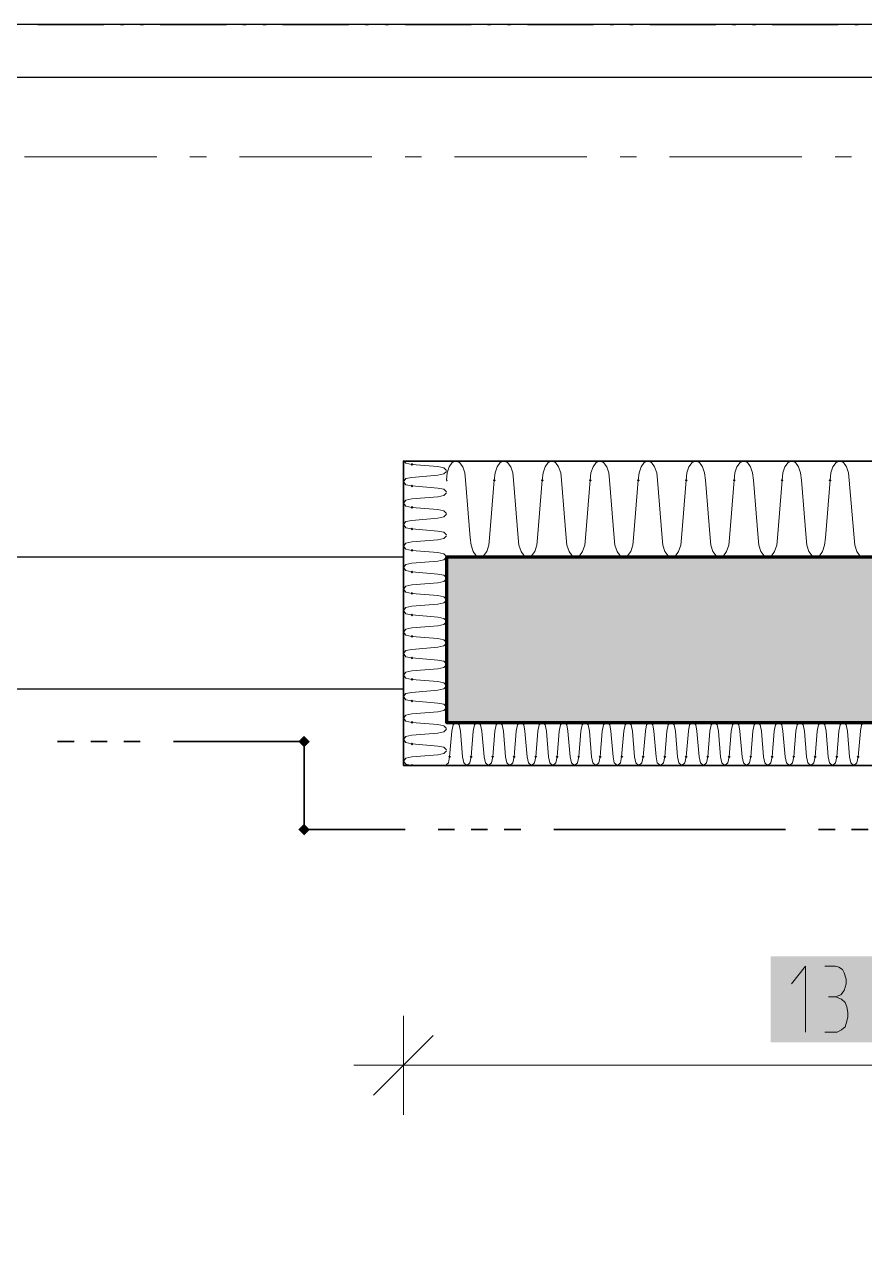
# Model space of a CAD drawing. Header units: millimetres. Extents: x 0 to 594, y 0 to 420.
# Drawn here: x 364.73 to 375.04, y 286.18 to 301.25 of the extents above; entities that cross this region are included whole.
import ezdxf

# ---------------------------------------------------------------- set-up
doc = ezdxf.new("R2010")
doc.units = ezdxf.units.MM
doc.header["$LTSCALE"] = 8
for name, color, linetype in [('PDF_CTU', 7, 'Continuous'), ('PDF_Dokresleni nad rovinou rezu', 7, 'Continuous'), ('PDF_Koty delkove', 7, 'Continuous'), ('PDF_Obecne 0.25', 7, 'Continuous'), ('PDF_Osy hlavni', 7, 'Continuous'), ('PDF_Pozarni useky', 3, 'Continuous'), ('PDF_Steny obvodove nosne', 7, 'Continuous'), ('PDF_Steny sendvic', 7, 'Continuous'), ('PDF_Zatepleni', 7, 'Continuous')]:
    doc.layers.add(name, color=color, linetype=linetype)

msp = doc.modelspace()

# ---------------------------------------------------------------- linework, layer by layer
at = {"layer": 'PDF_CTU', "lineweight": 25}
for points in [[(384.455, 301.251), (77.44, 301.251)], [(384.455, 300.601), (77.44, 300.601)]]:
    msp.add_lwpolyline(points, dxfattribs=at)
at = {"layer": 'PDF_Dokresleni nad rovinou rezu', "lineweight": 25}
for points in [[(364.89, 301.251), (365.703, 301.251)], [(365.906, 301.251), (365.947, 301.251)], [(366.15, 301.251), (366.191, 301.251)], [(366.394, 301.251), (367.207, 301.251)], [(367.41, 301.251), (367.45, 301.251)], [(367.653, 301.251), (367.694, 301.251)], [(367.897, 301.251), (368.71, 301.251)], [(368.913, 301.251), (368.954, 301.251)], [(369.157, 301.251), (369.197, 301.251)], [(369.401, 301.251), (370.213, 301.251)], [(370.416, 301.251), (370.457, 301.251)], [(370.66, 301.251), (370.701, 301.251)], [(370.904, 301.251), (371.717, 301.251)], [(371.92, 301.251), (371.96, 301.251)], [(372.164, 301.251), (372.204, 301.251)], [(372.407, 301.251), (373.22, 301.251)], [(373.423, 301.251), (373.464, 301.251)], [(373.667, 301.251), (373.708, 301.251)], [(373.911, 301.251), (374.723, 301.251)], [(374.927, 301.251), (374.967, 301.251)]]:
    msp.add_lwpolyline(points, dxfattribs=at)
at = {"layer": 'PDF_Koty delkove', "lineweight": 18}
for points in [[(374.319, 288.871), (374.319, 289.684), (374.146, 289.468)], [(374.558, 289.684), (374.688, 289.684), (374.731, 289.671), (374.774, 289.643), (374.796, 289.603), (374.818, 289.522), (374.818, 289.468), (374.796, 289.386), (374.753, 289.332), (374.688, 289.305), (374.601, 289.305)], [(374.558, 288.871), (374.709, 288.871), (374.763, 288.899), (374.807, 288.939), (374.828, 289.007), (374.839, 289.061), (374.839, 289.116), (374.828, 289.183), (374.807, 289.237), (374.763, 289.278), (374.688, 289.305)], [(369.381, 287.855), (369.381, 288.465), (369.381, 289.074)], [(369.015, 288.099), (369.746, 288.831)], [(369.381, 288.465), (368.771, 288.465)], [(369.381, 288.465), (380.514, 288.465), (381.042, 288.465), (381.855, 288.465), (385.633, 288.465), (387.706, 288.465)]]:
    msp.add_lwpolyline(points, dxfattribs=at)
at = {"layer": 'PDF_Koty delkove', "color": 7, "lineweight": 18, "true_color": 0xffffff, "transparency": 33554559}
msp.add_solid([(373.894, 288.749), (376.001, 288.749), (373.894, 289.806), (376.001, 289.806)], dxfattribs=at)
at = {"layer": 'PDF_Obecne 0.25', "lineweight": 25}
for points in [[(369.381, 294.709), (336.875, 294.709)], [(369.381, 293.084), (336.875, 293.084)]]:
    msp.add_lwpolyline(points, dxfattribs=at)
at = {"layer": 'PDF_Osy hlavni', "lineweight": 18}
for points in [[(364.728, 299.626), (366.353, 299.626)], [(366.76, 299.626), (366.963, 299.626)], [(367.369, 299.626), (368.994, 299.626)], [(369.401, 299.626), (369.604, 299.626)], [(370.01, 299.626), (371.635, 299.626)], [(372.042, 299.626), (372.245, 299.626)], [(372.651, 299.626), (374.276, 299.626)], [(374.683, 299.626), (374.886, 299.626)]]:
    msp.add_lwpolyline(points, dxfattribs=at)
at = {"layer": 'PDF_Pozarni useky', "lineweight": 35}
for points in [[(365.134, 292.442), (365.337, 292.442)], [(365.541, 292.442), (365.744, 292.442)], [(365.947, 292.442), (366.15, 292.442)], [(366.556, 292.442), (368.162, 292.442), (368.162, 291.361)], [(368.162, 291.361), (369.401, 291.361)], [(369.807, 291.361), (370.01, 291.361)], [(370.213, 291.361), (370.416, 291.361)], [(370.62, 291.361), (370.823, 291.361)], [(371.229, 291.361), (374.073, 291.361)], [(374.48, 291.361), (374.683, 291.361)], [(374.886, 291.361), (375.089, 291.361)]]:
    msp.add_lwpolyline(points, dxfattribs=at)
at = {"layer": 'PDF_Pozarni useky', "lineweight": 35, "transparency": 33554559}
for points in [[(368.162, 292.513), (368.233, 292.442), (368.091, 292.442), (368.162, 292.371)], [(368.091, 292.442), (368.162, 292.513), (368.162, 292.371), (368.233, 292.442)], [(368.091, 291.361), (368.162, 291.432), (368.162, 291.29), (368.233, 291.361)], [(368.162, 291.432), (368.233, 291.361), (368.091, 291.361), (368.162, 291.29)]]:
    msp.add_solid(points, dxfattribs=at)
at = {"layer": 'PDF_Steny obvodove nosne', "lineweight": 70}
msp.add_lwpolyline([(385.633, 294.709), (369.909, 294.709), (369.909, 292.677), (381.042, 292.677), (381.855, 292.677), (385.633, 292.677), (385.633, 288.208), (385.633, 287.395), (385.633, 286.867), (385.633, 259.319)], dxfattribs=at)
at = {"layer": 'PDF_Steny obvodove nosne', "color": 9, "lineweight": 9, "true_color": 0xc0c0c0, "transparency": 33554559}
msp.add_solid([(369.909, 292.677), (385.633, 292.677), (369.909, 294.709), (385.633, 294.709)], dxfattribs=at)
at = {"layer": 'PDF_Steny sendvic', "lineweight": 35}
for points in [[(369.909, 295.887), (369.381, 295.887), (369.381, 292.149), (369.909, 292.149), (380.514, 292.149), (380.514, 287.395)], [(381.042, 287.395), (381.042, 292.149), (381.042, 292.677), (369.909, 292.677), (369.909, 294.709)]]:
    msp.add_lwpolyline(points, dxfattribs=at)
at = {"layer": 'PDF_Steny sendvic', "lineweight": 9}
for points in [[(369.391, 295.887), (369.412, 295.862), (369.486, 295.847)], [(369.803, 295.821), (369.486, 295.847)], [(369.486, 295.688), (369.803, 295.714), (369.878, 295.73), (369.909, 295.762)], [(369.803, 295.821), (369.803, 295.821)], [(369.909, 295.773), (369.878, 295.805), (369.803, 295.821)], [(369.486, 295.688), (369.412, 295.673), (369.381, 295.635)], [(369.381, 295.635), (369.412, 295.598), (369.486, 295.583)], [(369.803, 295.557), (369.486, 295.583)], [(369.486, 295.424), (369.412, 295.409), (369.381, 295.371)], [(369.486, 295.424), (369.803, 295.45), (369.878, 295.466), (369.909, 295.498)], [(369.803, 295.557), (369.803, 295.557)], [(369.909, 295.509), (369.878, 295.541), (369.803, 295.557)], [(369.381, 295.371), (369.412, 295.334), (369.486, 295.319)], [(369.803, 295.292), (369.486, 295.319)], [(369.803, 295.292), (369.803, 295.292)], [(369.909, 295.245), (369.878, 295.277), (369.803, 295.292)], [(369.486, 295.16), (369.412, 295.145), (369.381, 295.107)], [(369.486, 295.16), (369.803, 295.186), (369.878, 295.202), (369.909, 295.234)], [(369.381, 295.107), (369.412, 295.07), (369.486, 295.054)], [(369.803, 295.028), (369.486, 295.054)], [(369.486, 294.896), (369.803, 294.922), (369.878, 294.938), (369.909, 294.97)], [(369.803, 295.028), (369.803, 295.028)], [(369.909, 294.981), (369.878, 295.013), (369.803, 295.028)], [(369.486, 294.896), (369.412, 294.881), (369.381, 294.843)], [(369.381, 294.843), (369.412, 294.806), (369.486, 294.79)], [(369.803, 294.764), (369.486, 294.79)], [(369.486, 294.632), (369.803, 294.658), (369.878, 294.674), (369.909, 294.706)], [(369.803, 294.764), (369.803, 294.764)], [(369.909, 294.717), (369.878, 294.749), (369.803, 294.764)], [(369.486, 294.632), (369.412, 294.616), (369.381, 294.579)], [(369.381, 294.579), (369.412, 294.542), (369.486, 294.526)], [(369.803, 294.5), (369.486, 294.526)], [(369.486, 294.368), (369.412, 294.352), (369.381, 294.315)], [(369.486, 294.368), (369.803, 294.394), (369.878, 294.409), (369.909, 294.441)], [(369.803, 294.5), (369.803, 294.5)], [(369.909, 294.453), (369.878, 294.485), (369.803, 294.5)], [(369.381, 294.315), (369.412, 294.278), (369.486, 294.262)], [(369.803, 294.236), (369.486, 294.262)], [(369.803, 294.236), (369.803, 294.236)], [(369.803, 294.236), (369.803, 294.236)], [(369.909, 294.188), (369.878, 294.22), (369.803, 294.236)], [(369.486, 294.104), (369.412, 294.088), (369.381, 294.051)], [(369.486, 294.104), (369.803, 294.13), (369.878, 294.145), (369.909, 294.177)], [(369.381, 294.051), (369.412, 294.013), (369.486, 293.998)], [(369.803, 293.972), (369.486, 293.998)], [(369.803, 293.972), (369.803, 293.972)], [(369.909, 293.924), (369.878, 293.956), (369.803, 293.972)], [(369.803, 293.866), (369.878, 293.881), (369.909, 293.913)], [(369.486, 293.84), (369.412, 293.824), (369.381, 293.787)], [(369.381, 293.787), (369.412, 293.749), (369.486, 293.734)], [(369.486, 293.84), (369.803, 293.866)], [(369.803, 293.708), (369.486, 293.734)], [(369.803, 293.708), (369.803, 293.708)], [(369.909, 293.66), (369.878, 293.692), (369.803, 293.708)], [(369.803, 293.602), (369.878, 293.617), (369.909, 293.649)], [(369.486, 293.575), (369.412, 293.56), (369.381, 293.523)], [(369.381, 293.523), (369.412, 293.485), (369.486, 293.47)], [(369.486, 293.575), (369.803, 293.602)], [(369.803, 293.444), (369.486, 293.47)], [(369.486, 293.311), (369.412, 293.296), (369.381, 293.259)], [(369.486, 293.311), (369.803, 293.337)], [(369.803, 293.444), (369.803, 293.444)], [(369.909, 293.396), (369.878, 293.428), (369.803, 293.444)], [(369.803, 293.337), (369.878, 293.353), (369.909, 293.385)], [(369.381, 293.259), (369.412, 293.221), (369.486, 293.206)], [(369.803, 293.18), (369.486, 293.206)], [(369.803, 293.18), (369.803, 293.18)], [(369.909, 293.132), (369.878, 293.164), (369.803, 293.18)], [(369.486, 293.047), (369.412, 293.032), (369.381, 292.994)], [(369.486, 293.047), (369.803, 293.073)], [(369.803, 293.073), (369.878, 293.089), (369.909, 293.121)], [(369.381, 292.994), (369.412, 292.957), (369.486, 292.942)], [(369.803, 292.915), (369.486, 292.942)], [(369.803, 292.915), (369.803, 292.915)], [(369.878, 292.9), (369.803, 292.915)], [(369.909, 292.868), (369.878, 292.9)], [(369.486, 292.783), (369.412, 292.768), (369.381, 292.73)], [(369.381, 292.73), (369.412, 292.693), (369.486, 292.677)], [(369.486, 292.783), (369.803, 292.809)], [(369.803, 292.809), (369.878, 292.825), (369.909, 292.857)], [(369.803, 292.651), (369.486, 292.677)], [(369.803, 292.651), (369.803, 292.651)], [(369.909, 292.604), (369.878, 292.636), (369.803, 292.651)], [(369.803, 292.545), (369.878, 292.561), (369.909, 292.593)], [(369.976, 292.572), (369.949, 292.255)], [(370.023, 292.677), (369.991, 292.647), (369.976, 292.572)], [(369.976, 292.572), (369.976, 292.572)], [(370.082, 292.572), (370.066, 292.647), (370.034, 292.677)], [(370.108, 292.255), (370.082, 292.572)], [(370.24, 292.572), (370.214, 292.255)], [(370.287, 292.677), (370.255, 292.647), (370.24, 292.572)], [(370.24, 292.572), (370.24, 292.572)], [(370.346, 292.572), (370.33, 292.647), (370.298, 292.677)], [(370.372, 292.255), (370.346, 292.572)], [(370.504, 292.572), (370.478, 292.255)], [(370.551, 292.677), (370.519, 292.647), (370.504, 292.572)], [(370.504, 292.572), (370.504, 292.572)], [(370.61, 292.572), (370.594, 292.647), (370.562, 292.677)], [(370.636, 292.255), (370.61, 292.572)], [(370.768, 292.572), (370.742, 292.255)], [(370.815, 292.677), (370.784, 292.647), (370.768, 292.572)], [(370.768, 292.572), (370.768, 292.572)], [(370.874, 292.572), (370.859, 292.647), (370.827, 292.677)], [(370.9, 292.255), (370.874, 292.572)], [(371.032, 292.572), (371.006, 292.255)], [(371.08, 292.677), (371.048, 292.647), (371.032, 292.572)], [(371.032, 292.572), (371.032, 292.572)], [(371.138, 292.572), (371.123, 292.647), (371.091, 292.677)], [(371.164, 292.255), (371.138, 292.572)], [(371.296, 292.572), (371.27, 292.255)], [(371.344, 292.677), (371.312, 292.647), (371.296, 292.572)], [(371.296, 292.572), (371.296, 292.572)], [(371.402, 292.572), (371.387, 292.647), (371.355, 292.677)], [(371.428, 292.255), (371.402, 292.572)], [(371.56, 292.572), (371.534, 292.255)], [(371.608, 292.677), (371.576, 292.647), (371.56, 292.572)], [(371.56, 292.572), (371.56, 292.572)], [(371.666, 292.572), (371.651, 292.647), (371.619, 292.677)], [(371.693, 292.255), (371.666, 292.572)], [(371.824, 292.572), (371.798, 292.255)], [(371.872, 292.677), (371.84, 292.647), (371.824, 292.572)], [(371.824, 292.572), (371.824, 292.572)], [(371.931, 292.572), (371.915, 292.647), (371.883, 292.677)], [(371.957, 292.255), (371.931, 292.572)], [(372.088, 292.572), (372.062, 292.255)], [(372.136, 292.677), (372.104, 292.647), (372.088, 292.572)], [(372.088, 292.572), (372.088, 292.572)], [(372.195, 292.572), (372.179, 292.647), (372.147, 292.677)], [(372.221, 292.255), (372.195, 292.572)], [(372.353, 292.572), (372.326, 292.255)], [(372.4, 292.677), (372.368, 292.647), (372.353, 292.572)], [(372.353, 292.572), (372.353, 292.572)], [(372.459, 292.572), (372.443, 292.647), (372.411, 292.677)], [(372.485, 292.255), (372.459, 292.572)], [(372.617, 292.572), (372.591, 292.255)], [(372.664, 292.677), (372.632, 292.647), (372.617, 292.572)], [(372.617, 292.572), (372.617, 292.572)], [(372.723, 292.572), (372.707, 292.647), (372.675, 292.677)], [(372.749, 292.255), (372.723, 292.572)], [(372.881, 292.572), (372.855, 292.255)], [(372.928, 292.677), (372.896, 292.647), (372.881, 292.572)], [(372.881, 292.572), (372.881, 292.572)], [(372.987, 292.572), (372.971, 292.647), (372.939, 292.677)], [(373.013, 292.255), (372.987, 292.572)], [(373.145, 292.572), (373.119, 292.255)], [(373.192, 292.677), (373.16, 292.647), (373.145, 292.572)], [(373.145, 292.572), (373.145, 292.572)], [(373.251, 292.572), (373.236, 292.647), (373.204, 292.677)], [(373.277, 292.255), (373.251, 292.572)], [(373.409, 292.572), (373.383, 292.255)], [(373.457, 292.677), (373.425, 292.647), (373.409, 292.572)], [(373.409, 292.572), (373.409, 292.572)], [(373.515, 292.572), (373.5, 292.647), (373.468, 292.677)], [(373.541, 292.255), (373.515, 292.572)], [(373.673, 292.572), (373.647, 292.255)], [(373.721, 292.677), (373.689, 292.647), (373.673, 292.572)], [(373.673, 292.572), (373.673, 292.572)], [(373.779, 292.572), (373.764, 292.647), (373.732, 292.677)], [(373.805, 292.255), (373.779, 292.572)], [(373.937, 292.572), (373.911, 292.255)], [(373.985, 292.677), (373.953, 292.647), (373.937, 292.572)], [(373.937, 292.572), (373.937, 292.572)], [(374.043, 292.572), (374.028, 292.647), (373.996, 292.677)], [(374.07, 292.255), (374.043, 292.572)], [(374.201, 292.572), (374.175, 292.255)], [(374.249, 292.677), (374.217, 292.647), (374.201, 292.572)], [(374.201, 292.572), (374.201, 292.572)], [(374.201, 292.572), (374.201, 292.572)], [(374.308, 292.572), (374.292, 292.647), (374.26, 292.677)], [(374.334, 292.255), (374.308, 292.572)], [(374.465, 292.572), (374.439, 292.255)], [(374.513, 292.677), (374.481, 292.647), (374.465, 292.572)], [(374.465, 292.572), (374.465, 292.572)], [(374.572, 292.572), (374.556, 292.647), (374.524, 292.677)], [(374.598, 292.255), (374.572, 292.572)], [(374.73, 292.572), (374.703, 292.255)], [(374.777, 292.677), (374.745, 292.647), (374.73, 292.572)], [(374.73, 292.572), (374.73, 292.572)], [(374.836, 292.572), (374.82, 292.647), (374.788, 292.677)], [(374.862, 292.255), (374.836, 292.572)], [(374.994, 292.572), (374.968, 292.255)], [(375.041, 292.677), (375.009, 292.647), (374.994, 292.572)], [(374.994, 292.572), (374.994, 292.572)], [(369.486, 292.519), (369.412, 292.504), (369.381, 292.466)], [(369.381, 292.466), (369.412, 292.429), (369.486, 292.413)], [(369.486, 292.519), (369.803, 292.545)], [(369.803, 292.387), (369.486, 292.413)], [(369.486, 292.255), (369.412, 292.239), (369.381, 292.202)], [(369.486, 292.255), (369.803, 292.281)], [(369.803, 292.387), (369.803, 292.387)], [(369.909, 292.34), (369.878, 292.372), (369.803, 292.387)], [(369.803, 292.281), (369.878, 292.297), (369.909, 292.329)], [(369.909, 292.159), (369.934, 292.18), (369.949, 292.255)], [(370.108, 292.255), (370.123, 292.18), (370.161, 292.149)], [(370.161, 292.149), (370.198, 292.18), (370.214, 292.255)], [(370.372, 292.255), (370.388, 292.18), (370.425, 292.149)], [(370.425, 292.149), (370.462, 292.18), (370.478, 292.255)], [(370.636, 292.255), (370.652, 292.18), (370.689, 292.149)], [(370.689, 292.149), (370.726, 292.18), (370.742, 292.255)], [(370.9, 292.255), (370.916, 292.18), (370.953, 292.149), (370.99, 292.18), (371.006, 292.255)], [(371.164, 292.255), (371.18, 292.18), (371.217, 292.149), (371.255, 292.18), (371.27, 292.255)], [(371.428, 292.255), (371.444, 292.18), (371.481, 292.149)], [(371.481, 292.149), (371.519, 292.18), (371.534, 292.255)], [(371.693, 292.255), (371.708, 292.18), (371.745, 292.149)], [(371.745, 292.149), (371.783, 292.18), (371.798, 292.255)], [(371.957, 292.255), (371.972, 292.18), (372.01, 292.149)], [(372.01, 292.149), (372.047, 292.18), (372.062, 292.255)], [(372.221, 292.255), (372.236, 292.18), (372.274, 292.149), (372.311, 292.18), (372.326, 292.255)], [(372.485, 292.255), (372.5, 292.18), (372.538, 292.149), (372.575, 292.18), (372.591, 292.255)], [(372.749, 292.255), (372.764, 292.18), (372.802, 292.149)], [(372.802, 292.149), (372.839, 292.18), (372.855, 292.255)], [(373.013, 292.255), (373.029, 292.18), (373.066, 292.149), (373.103, 292.18), (373.119, 292.255)], [(373.277, 292.255), (373.293, 292.18), (373.33, 292.149)], [(373.33, 292.149), (373.367, 292.18), (373.383, 292.255)], [(373.541, 292.255), (373.557, 292.18), (373.594, 292.149)], [(373.594, 292.149), (373.632, 292.18), (373.647, 292.255)], [(373.805, 292.255), (373.821, 292.18), (373.858, 292.149)], [(373.858, 292.149), (373.896, 292.18), (373.911, 292.255)], [(374.07, 292.255), (374.085, 292.18), (374.122, 292.149)], [(374.122, 292.149), (374.16, 292.18), (374.175, 292.255)], [(374.334, 292.255), (374.349, 292.18), (374.386, 292.149)], [(374.386, 292.149), (374.424, 292.18), (374.439, 292.255)], [(374.598, 292.255), (374.613, 292.18), (374.651, 292.149)], [(374.651, 292.149), (374.688, 292.18), (374.703, 292.255)], [(374.862, 292.255), (374.877, 292.18), (374.915, 292.149)], [(374.915, 292.149), (374.952, 292.18), (374.968, 292.255)], [(369.381, 292.202), (369.412, 292.165), (369.486, 292.149)]]:
    msp.add_lwpolyline(points, dxfattribs=at)
at = {"layer": 'PDF_Steny sendvic', "lineweight": 9, "transparency": 33554559}
for points in [[(369.486, 295.865), (369.505, 295.847), (369.468, 295.847), (369.486, 295.828)], [(369.486, 295.601), (369.505, 295.583), (369.468, 295.583), (369.486, 295.564)], [(369.486, 295.337), (369.505, 295.319), (369.468, 295.319), (369.486, 295.3)], [(369.486, 295.073), (369.505, 295.054), (369.468, 295.054), (369.486, 295.036)], [(369.486, 294.809), (369.505, 294.79), (369.468, 294.79), (369.486, 294.772)], [(369.486, 294.545), (369.505, 294.526), (369.468, 294.526), (369.486, 294.508)], [(369.486, 294.28), (369.505, 294.262), (369.468, 294.262), (369.486, 294.244)], [(369.486, 294.016), (369.505, 293.998), (369.468, 293.998), (369.486, 293.98)], [(369.486, 293.752), (369.505, 293.734), (369.468, 293.734), (369.486, 293.716)], [(369.486, 293.488), (369.505, 293.47), (369.468, 293.47), (369.486, 293.452)], [(369.486, 293.224), (369.505, 293.206), (369.468, 293.206), (369.486, 293.187)], [(369.486, 292.96), (369.505, 292.942), (369.468, 292.942), (369.486, 292.923)], [(369.486, 292.696), (369.505, 292.677), (369.468, 292.677), (369.486, 292.659)], [(369.486, 292.432), (369.505, 292.413), (369.468, 292.413), (369.486, 292.395)], [(369.949, 292.273), (369.968, 292.255), (369.931, 292.255), (369.949, 292.237)], [(370.214, 292.273), (370.232, 292.255), (370.195, 292.255), (370.214, 292.237)], [(370.478, 292.273), (370.496, 292.255), (370.459, 292.255), (370.478, 292.237)], [(370.742, 292.273), (370.76, 292.255), (370.724, 292.255), (370.742, 292.237)], [(371.006, 292.273), (371.024, 292.255), (370.988, 292.255), (371.006, 292.237)], [(371.27, 292.273), (371.288, 292.255), (371.252, 292.255), (371.27, 292.237)], [(371.534, 292.273), (371.552, 292.255), (371.516, 292.255), (371.534, 292.237)], [(371.798, 292.273), (371.817, 292.255), (371.78, 292.255), (371.798, 292.237)], [(372.062, 292.273), (372.081, 292.255), (372.044, 292.255), (372.062, 292.237)], [(372.326, 292.273), (372.345, 292.255), (372.308, 292.255), (372.326, 292.237)], [(372.591, 292.273), (372.609, 292.255), (372.572, 292.255), (372.591, 292.237)], [(372.855, 292.273), (372.873, 292.255), (372.836, 292.255), (372.855, 292.237)], [(373.119, 292.273), (373.137, 292.255), (373.1, 292.255), (373.119, 292.237)], [(373.383, 292.273), (373.401, 292.255), (373.365, 292.255), (373.383, 292.237)], [(373.647, 292.273), (373.665, 292.255), (373.629, 292.255), (373.647, 292.237)], [(373.911, 292.273), (373.929, 292.255), (373.893, 292.255), (373.911, 292.237)], [(374.175, 292.273), (374.193, 292.255), (374.157, 292.255), (374.175, 292.237)], [(374.439, 292.273), (374.458, 292.255), (374.421, 292.255), (374.439, 292.237)], [(374.703, 292.273), (374.722, 292.255), (374.685, 292.255), (374.703, 292.237)], [(374.968, 292.273), (374.986, 292.255), (374.949, 292.255), (374.968, 292.237)], [(369.486, 292.168), (369.505, 292.149), (369.468, 292.149)]]:
    msp.add_solid(points, dxfattribs=at)
at = {"layer": 'PDF_Zatepleni', "lineweight": 9}
for points in [[(370.027, 295.887), (369.982, 295.869), (369.943, 295.818), (369.918, 295.742), (369.909, 295.652)], [(370.145, 295.652), (370.136, 295.742), (370.11, 295.818), (370.072, 295.869), (370.027, 295.887)], [(370.616, 295.887), (370.571, 295.869), (370.533, 295.818), (370.507, 295.742), (370.498, 295.652)], [(370.734, 295.652), (370.725, 295.742), (370.699, 295.818), (370.661, 295.869), (370.616, 295.887)], [(371.205, 295.887), (371.16, 295.869), (371.122, 295.818), (371.096, 295.742), (371.087, 295.652)], [(371.323, 295.652), (371.314, 295.742), (371.288, 295.818), (371.25, 295.869), (371.205, 295.887)], [(371.794, 295.887), (371.749, 295.869), (371.711, 295.818), (371.685, 295.742), (371.676, 295.652)], [(371.912, 295.652), (371.903, 295.742), (371.878, 295.818), (371.839, 295.869), (371.794, 295.887)], [(372.383, 295.887), (372.338, 295.869), (372.3, 295.818), (372.275, 295.742), (372.266, 295.652)], [(372.501, 295.652), (372.492, 295.742), (372.467, 295.818), (372.429, 295.869), (372.383, 295.887)], [(372.973, 295.887), (372.928, 295.869), (372.889, 295.818), (372.864, 295.742), (372.855, 295.652)], [(373.09, 295.652), (373.081, 295.742), (373.056, 295.818), (373.018, 295.869), (372.973, 295.887)], [(373.562, 295.887), (373.517, 295.869), (373.478, 295.818), (373.453, 295.742), (373.444, 295.652)], [(373.68, 295.652), (373.671, 295.742), (373.645, 295.818), (373.607, 295.869), (373.562, 295.887)], [(374.151, 295.887), (374.106, 295.869), (374.068, 295.818), (374.042, 295.742), (374.033, 295.652)], [(374.269, 295.652), (374.26, 295.742), (374.234, 295.818), (374.196, 295.869), (374.151, 295.887)], [(374.74, 295.887), (374.695, 295.869), (374.657, 295.818), (374.631, 295.742), (374.622, 295.652)], [(374.858, 295.652), (374.849, 295.742), (374.823, 295.818), (374.785, 295.869), (374.74, 295.887)], [(370.145, 295.652), (370.203, 294.945)], [(370.44, 294.945), (370.498, 295.652)], [(370.734, 295.652), (370.792, 294.945)], [(371.029, 294.945), (371.087, 295.652)], [(371.323, 295.652), (371.381, 294.945)], [(371.618, 294.945), (371.676, 295.652)], [(371.912, 295.652), (371.97, 294.945)], [(372.207, 294.945), (372.266, 295.652)], [(372.501, 295.652), (372.56, 294.945)], [(372.796, 294.945), (372.855, 295.652)], [(373.09, 295.652), (373.149, 294.945)], [(373.386, 294.945), (373.444, 295.652)], [(373.68, 295.652), (373.738, 294.945)], [(373.975, 294.945), (374.033, 295.652)], [(374.269, 295.652), (374.327, 294.945)], [(374.564, 294.945), (374.622, 295.652)], [(374.858, 295.652), (374.916, 294.945)], [(370.203, 294.945), (370.212, 294.854), (370.238, 294.777), (370.276, 294.726), (370.309, 294.709)], [(370.334, 294.709), (370.367, 294.726), (370.405, 294.777), (370.431, 294.854), (370.44, 294.945)], [(370.44, 294.945), (370.44, 294.945)], [(370.792, 294.945), (370.801, 294.854), (370.827, 294.777), (370.865, 294.726), (370.898, 294.709)], [(370.923, 294.709), (370.956, 294.726), (370.994, 294.777), (371.02, 294.854), (371.029, 294.945)], [(371.029, 294.945), (371.029, 294.945)], [(371.381, 294.945), (371.39, 294.854), (371.416, 294.777), (371.454, 294.726), (371.487, 294.709)], [(371.512, 294.709), (371.545, 294.726), (371.583, 294.777), (371.609, 294.854), (371.618, 294.945)], [(371.618, 294.945), (371.618, 294.945)], [(371.97, 294.945), (371.979, 294.854), (372.005, 294.777), (372.044, 294.726), (372.076, 294.709)], [(372.101, 294.709), (372.134, 294.726), (372.173, 294.777), (372.198, 294.854)], [(372.198, 294.854), (372.207, 294.945)], [(372.207, 294.945), (372.207, 294.945)], [(372.56, 294.945), (372.569, 294.854), (372.594, 294.777), (372.633, 294.726), (372.666, 294.709)], [(372.69, 294.709), (372.723, 294.726), (372.762, 294.777), (372.787, 294.854), (372.796, 294.945)], [(372.796, 294.945), (372.796, 294.945)], [(373.149, 294.945), (373.158, 294.854), (373.183, 294.777), (373.222, 294.726), (373.255, 294.709)], [(373.28, 294.709), (373.313, 294.726), (373.351, 294.777), (373.377, 294.854), (373.386, 294.945)], [(373.386, 294.945), (373.386, 294.945)], [(373.738, 294.945), (373.747, 294.854), (373.773, 294.777), (373.811, 294.726)], [(373.869, 294.709), (373.902, 294.726), (373.94, 294.777), (373.966, 294.854), (373.975, 294.945)], [(373.975, 294.945), (373.975, 294.945)], [(374.327, 294.945), (374.336, 294.854), (374.362, 294.777), (374.4, 294.726), (374.433, 294.709)], [(374.458, 294.709), (374.491, 294.726), (374.529, 294.777), (374.555, 294.854), (374.564, 294.945)], [(374.564, 294.945), (374.564, 294.945)], [(374.916, 294.945), (374.925, 294.854), (374.951, 294.777), (374.989, 294.726), (375.022, 294.709)], [(373.811, 294.726), (373.844, 294.709)]]:
    msp.add_lwpolyline(points, dxfattribs=at)
at = {"layer": 'PDF_Zatepleni', "lineweight": 35}
for points in [[(369.909, 294.709), (385.633, 294.709), (385.633, 295.887)], [(384.455, 295.887), (369.909, 295.887)]]:
    msp.add_lwpolyline(points, dxfattribs=at)
at = {"layer": 'PDF_Zatepleni', "lineweight": 9, "transparency": 33554559}
for points in [[(369.909, 295.67), (369.927, 295.652), (369.909, 295.633)], [(370.498, 295.67), (370.516, 295.652), (370.48, 295.652), (370.498, 295.633)], [(371.087, 295.67), (371.106, 295.652), (371.069, 295.652), (371.087, 295.633)], [(371.676, 295.67), (371.695, 295.652), (371.658, 295.652), (371.676, 295.633)], [(372.266, 295.67), (372.284, 295.652), (372.247, 295.652), (372.266, 295.633)], [(372.855, 295.67), (372.873, 295.652), (372.837, 295.652), (372.855, 295.633)], [(373.444, 295.67), (373.462, 295.652), (373.426, 295.652), (373.444, 295.633)], [(374.033, 295.67), (374.051, 295.652), (374.015, 295.652), (374.033, 295.633)], [(374.622, 295.67), (374.641, 295.652), (374.604, 295.652), (374.622, 295.633)]]:
    msp.add_solid(points, dxfattribs=at)

doc.saveas('drawing.dxf')
